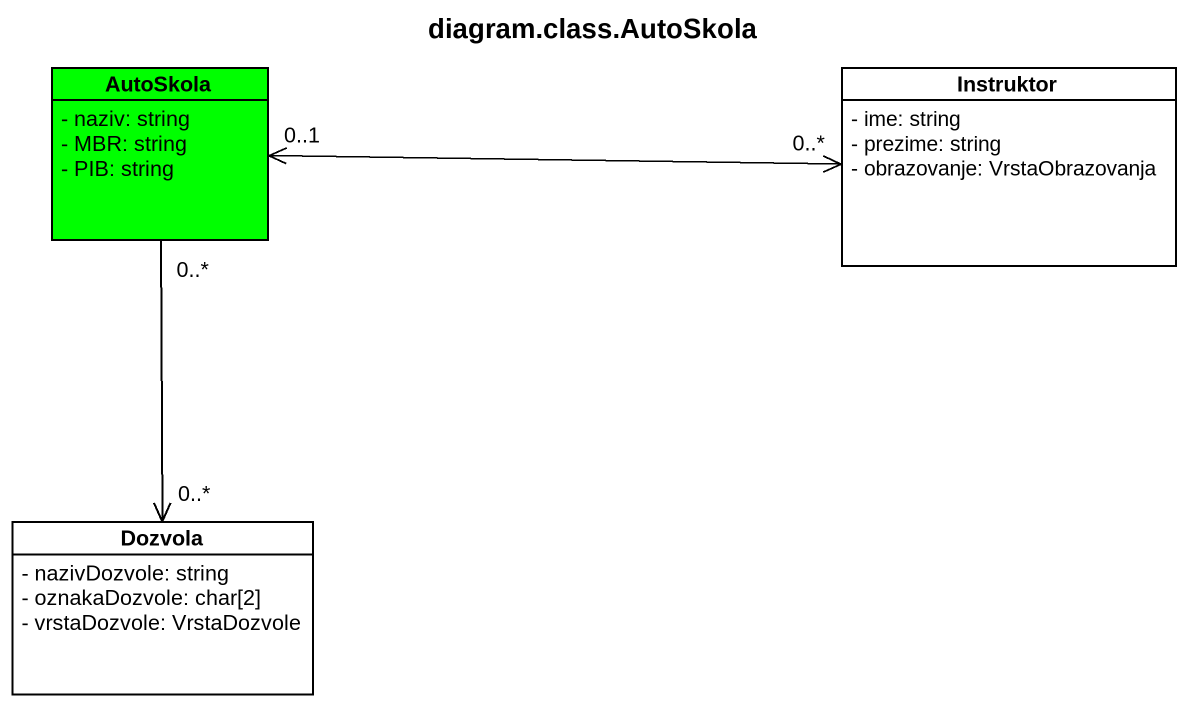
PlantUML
@startuml
title diagram.class.AutoSkola
hide circle
hide empty members
skinparam classAttributeIconSize 0
class AutoSkola #00FF00 {
  - naziv: string
  - MBR: string
  - PIB: string
}
class Instruktor {
  - ime: string
  - prezime: string
  - obrazovanje: VrstaObrazovanja
}
class Dozvola {
  - nazivDozvole: string
  - oznakaDozvole: char[2]
  - vrstaDozvole: VrstaDozvole
}
AutoSkola "0..*" --> "0..*" Dozvola
Instruktor "0..*" <-left-> "0..1" AutoSkola
@enduml
